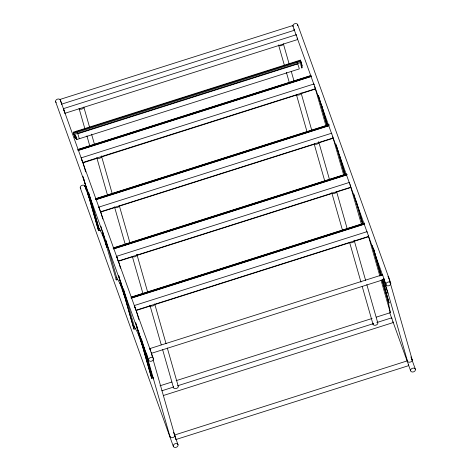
<?xml version="1.0" encoding="UTF-8"?>
<svg xmlns="http://www.w3.org/2000/svg" width="471" height="471" viewBox="0 0 471 471"><rect width="100%" height="100%" fill="white"/><g stroke="black" fill="none" stroke-linecap="round" stroke-linejoin="round"><path stroke-width="0.71" d="M300.951 63.991L301.199 62.437L302.011 65.946M61.524 103.779L61.677 104.126L294.31 30.285L293.468 27.353L292.809 25.534L60.176 99.381L60.629 101.082M61.677 104.126L60.176 99.381M64.951 113.281L297.643 39.535L296.795 36.608L296.141 34.789L63.503 108.63L63.791 109.767M65.004 113.381L63.503 108.63M82.672 162.507L315.358 88.76L314.516 85.828L313.857 84.009L81.224 157.85L81.371 158.503M82.725 162.601L81.224 157.85M86.317 190.278L84.815 185.533L85.098 186.669M98.945 207.075L100.447 211.826L333.079 137.979L332.626 136.278L331.578 133.234L98.945 207.075L99.228 208.211M117.12 257.996L116.667 256.295L349.299 182.454L349.959 184.273L350.801 187.205L118.168 261.046L118.015 260.699M118.168 261.046L116.667 256.295M134.388 305.52L135.889 310.265L368.522 236.424L368.069 234.723L367.021 231.673L134.388 305.52L134.535 306.174M151.397 353.338L384.03 279.491L382.994 275.982L382.529 274.746L149.896 348.587L150.178 349.723M175.883 439.143L176.036 439.49L408.669 365.643L408.021 363.329L407.168 360.898L174.582 435.027M176.036 439.49L174.535 434.739M292.809 25.534L292.95 26.188M296.141 34.789L296.283 35.443M313.857 84.074L314.004 84.662M331.578 133.234L331.725 133.882M349.299 182.454L349.447 183.107M382.529 274.746L382.676 275.4M376.947 322.5L391.66 317.825L391.807 318.478M163.331 395.528L393.161 322.576L391.66 317.825M408.669 365.643L408.516 365.296M302.005 66.835L301.829 67.8L301.204 66.099M300.957 63.173L301.222 62.731M76.873 131.062L77.815 133.74L297.766 63.921L297.601 63.514L299.067 67.948L299.297 68.901L76.767 139.546L75.26 137.82M76.767 139.546L76.903 139.233C76.979 137.838 72.964 131.391 74.771 136.914M74.006 134.553L301.199 62.437L300.857 61.389L73.664 133.505L74.006 134.553L75.272 135.454L76.42 137.532M73.258 132.21L300.445 60.094L300.633 60.606L73.441 132.722L73.258 132.21L74.807 137.503L74.624 136.99M77.603 149.59L310.783 75.572M78.592 149.442L311.178 75.613M77.903 150.414L311.084 76.396M78.192 150.484L311.472 76.437M97.044 158.368L83.043 162.813L85.657 171.956M101.241 157.037L297.248 94.818M301.446 93.488L315.446 89.043L326.109 126.322M95.325 198.809L329.205 124.574M95.613 198.886L328.199 125.056M95.625 199.633L328.799 125.622M95.913 199.71L329.194 125.657M115.466 207.37L100.765 212.032L102.778 219.068M119.663 206.033L314.269 144.261M318.467 142.931L333.168 138.262L343.63 174.841M82.961 176.331L98.28 229.895L98.574 230.719L100.676 230.048M113.046 248.034L346.226 174.017M114.035 247.881L346.621 174.058M113.34 248.859L347.221 174.617M113.629 248.929L346.915 174.882M132.486 256.813L118.486 261.258L120.499 268.293M136.684 255.476L331.99 193.487M336.188 192.15L350.889 187.487L361.551 224.767M116.001 279.115L116.296 279.939L117.697 279.491M131.468 297.03L364.648 223.019M131.056 297.331L363.636 223.501M131.062 298.078L364.242 224.061M131.35 298.155L364.636 224.102M150.208 306.032L136.207 310.477L138.821 319.621M154.406 304.702L350.412 242.483M353.909 241.376L368.61 236.707L379.879 276.1M118.604 275.482L133.723 328.334L134.017 329.158L136.119 328.493M135.719 322.588L151.444 377.559L151.739 378.384L153.14 377.936M160.034 385.778L171.933 382.005M176.13 380.668L372.137 318.455M376.335 317.118L390.335 312.679L388.027 300.769L382.005 279.709M161.83 390.783L173.74 386.997M177.944 385.667L373.444 323.612M75.813 138.633L76.632 139.281L76.643 138.362M74.583 136.72L75.242 137.926M90.75 199.957L98.78 228.046L104.768 238.779L102.76 231.75M122.136 287.375L116.502 277.266L116.796 278.09L105.957 240.175M143.508 346.22L151.945 375.711L153.705 378.867M294.31 30.285L294.157 29.938M315.358 88.76L315.205 88.413M384.03 279.491L383.877 279.144M149.896 348.587L151.397 353.274M79.228 138.492L77.815 133.74M297.713 24.739L390.747 283.153A2.49 1.878 -19.8 0 1 387.633 285.856A2.49 1.878 -19.8 0 1 386.738 282.718A2.49 1.878 -19.8 0 1 390.747 283.153M293.957 29.014L296.194 35.231M297.189 37.992L313.857 84.285M314.604 86.358L331.519 133.346M332.762 136.802L349.182 182.401M349.929 184.473L367.092 232.15M368.334 235.606L382.517 274.987M383.759 278.443L385.996 284.661M325.331 119.187L327.575 125.404M342.747 167.552L345.237 174.458M360.656 217.302L363.147 224.208M378.566 267.045L381.551 275.341M383.047 279.486L388.022 293.303M410.906 356.871L415.387 369.305A2.49 1.878 -19.8 0 1 412.272 372.008A2.49 1.878 -19.8 0 1 411.377 368.87A2.49 1.878 -19.8 0 1 415.387 369.305M388.027 300.769L388.328 301.593L382.099 279.827M301.817 64.874L301.999 65.387L300.445 60.094M389.741 312.773L391.731 318.302M392.973 321.758L407.156 361.139M408.398 364.595L410.635 370.812M296.83 61.242L297.584 63.585M60.365 100.188L64.344 111.238M64.839 112.622L150.661 351.001M151.162 352.379L153.399 358.602A2.49 1.878 -19.8 0 1 150.284 361.298A2.49 1.878 -19.8 0 1 149.389 358.16A2.49 1.878 -19.8 0 1 153.399 358.602M55.613 101.695L148.653 360.109M85.004 186.339L88.483 196.013M102.166 234.01L106.893 247.14M119.828 283.071L124.303 295.505M137.985 333.509L141.718 343.871M173.558 432.313L174.305 434.386M174.806 435.769L175.3 437.153M175.801 438.536L178.038 444.754A2.49 1.878 -19.8 0 1 174.924 447.45A2.49 1.878 -19.8 0 1 174.029 444.318A2.49 1.878 -19.8 0 1 178.038 444.754M98.78 228.046L99.075 228.871L88.636 192.356M151.945 375.711L152.239 376.535L141.394 338.62M80.253 187.847L173.287 446.261M117.314 258.608L117.509 259.227M64.35 111.562L63.962 110.332M135.036 307.834L134.671 306.656M81.872 160.169L81.512 158.986M174.988 436.44L174.676 435.392M142.525 346.061L141.306 342.446L141.588 343.583M124.803 296.842L123.585 293.227L123.867 294.363M107.082 247.616L105.863 244.007L106.316 245.709M89.36 198.397L88.142 194.782L88.289 195.436M388.581 277.125L412.184 359.656M383.93 278.856L407.533 361.387M373.603 248.765L381.257 275.547M382.47 279.774L389.123 303.03L382.375 279.656M373.503 248.647L374.109 250.76M374.516 252.173L375.116 254.287M375.522 255.694L381.163 275.429M372.661 246.828L380.898 275.617M372.167 245.303L380.798 275.494M381.086 280.322L390.335 312.679M356.188 200.834L362.935 224.214M353.845 193.975L362.57 224.29M338.266 150.908L338.867 153.022M339.367 154.553L345.013 174.282M336.418 145.574L344.854 175.065M335.923 144.049L344.754 174.947M321.246 103.92L327.492 125.769M321.352 104.503L327.398 125.645M318.496 95.654L327.133 125.845M318.402 95.531L327.033 125.722M354.121 240.186L365.62 280.392M366.832 284.625L377.724 322.717M336.6 191.668L347.092 228.353M349.67 242.624L360.969 282.129M362.181 286.356L373.073 324.448M318.679 141.742L329.576 179.834M331.749 192.698L342.641 230.79M301.163 93.229L311.649 129.908M314.228 144.179L324.719 180.858M283.401 43.903L289.053 63.65M291.272 71.409L294.092 81.289M296.306 94.253L307.198 132.345M278.75 45.634L284.402 65.387M286.415 72.44L289.241 82.313M154.782 304.237L166.08 343.736M167.293 347.969L178.185 386.061M136.861 254.305L147.753 292.397M149.931 305.261L161.229 344.76M162.636 349.7L173.534 387.792M119.34 205.792L129.831 242.471M132.41 256.742L142.901 293.427M101.418 155.86L112.31 193.952M114.488 206.816L125.38 244.908M83.897 107.347L89.549 127.099M91.568 134.153L94.388 144.026M96.967 158.297L107.459 194.982M151.503 354.039L152.51 357.566M153.116 359.679L174.7 435.157M79.046 108.371L84.898 128.83M86.911 135.883L89.737 145.757M146.446 354.357L170.049 436.888M138.604 331.596L140.211 337.224L134.223 326.485L134.518 327.31L123.473 288.694M136.219 324.119L151.739 378.384M120.682 281.676L122.289 287.298M118.698 275.6L134.017 329.158M100.882 226.257L116.296 279.939M83.461 177.861L98.574 230.719M300.987 64.992L301.87 68.095L301.952 65.863M300.892 63.838L301.04 65.027M283.254 44.05A2.49 1.631 -16 0 1 280.975 45.711A2.49 1.631 -16 0 1 278.549 44.928M83.809 107.052A2.49 1.631 -16 0 1 82.101 108.984A2.49 1.631 -16 0 1 79.316 108.724M301.069 92.934A2.49 1.631 -16 0 1 299.362 94.865A2.49 1.631 -16 0 1 296.577 94.606M101.471 156.719A2.49 1.631 -16 0 1 99.193 158.38A2.49 1.631 -16 0 1 96.767 157.597M318.79 142.154A2.49 1.631 -16 0 1 317.083 144.085A2.49 1.631 -16 0 1 314.298 143.826M119.251 205.497A2.49 1.631 -16 0 1 117.544 207.428A2.49 1.631 -16 0 1 114.753 207.169M336.512 191.379A2.49 1.631 -16 0 1 334.804 193.31A2.49 1.631 -16 0 1 332.02 193.051M136.973 254.717A2.49 1.631 -16 0 1 135.265 256.648A2.49 1.631 -16 0 1 132.475 256.389M377.047 322.093A2.49 1.631 -16 0 1 377.33 324.301A2.49 1.631 -16 0 1 374.086 325.196A2.49 1.631 -16 0 1 373.238 323.153M354.233 240.599A2.49 1.631 -16 0 1 352.526 242.53A2.49 1.631 -16 0 1 349.735 242.271M177.92 385.708A2.49 1.631 -16 0 1 176.278 388.504A2.49 1.631 -16 0 1 173.481 386.938M154.694 303.942A2.49 1.631 -16 0 1 152.987 305.873A2.49 1.631 -16 0 1 150.196 305.614M411.919 359.302A2.49 1.631 -16 0 1 409.958 362.175A2.49 1.631 -16 0 1 407.698 360.091M387.904 276.501A2.49 1.631 -16 0 1 388.634 277.978M384.607 279.48A2.49 1.631 -16 0 1 384.195 279.209M292.962 26.246A2.49 1.878 -19.8 0 1 295.452 23.55A2.49 1.878 -19.8 0 1 297.648 25.746M174.435 434.804A2.49 1.631 -16 0 1 172.792 437.6A2.49 1.631 -16 0 1 169.996 436.034M147.123 354.981A2.49 1.631 -16 0 1 146.611 353.056M80.829 188.647A2.49 1.878 -19.8 0 1 81.807 185.397A2.49 1.878 -19.8 0 1 85.057 186.834M56.19 102.495A2.49 1.878 -19.8 0 1 57.474 99.128A2.49 1.878 -19.8 0 1 60.306 101.188"/></g></svg>
